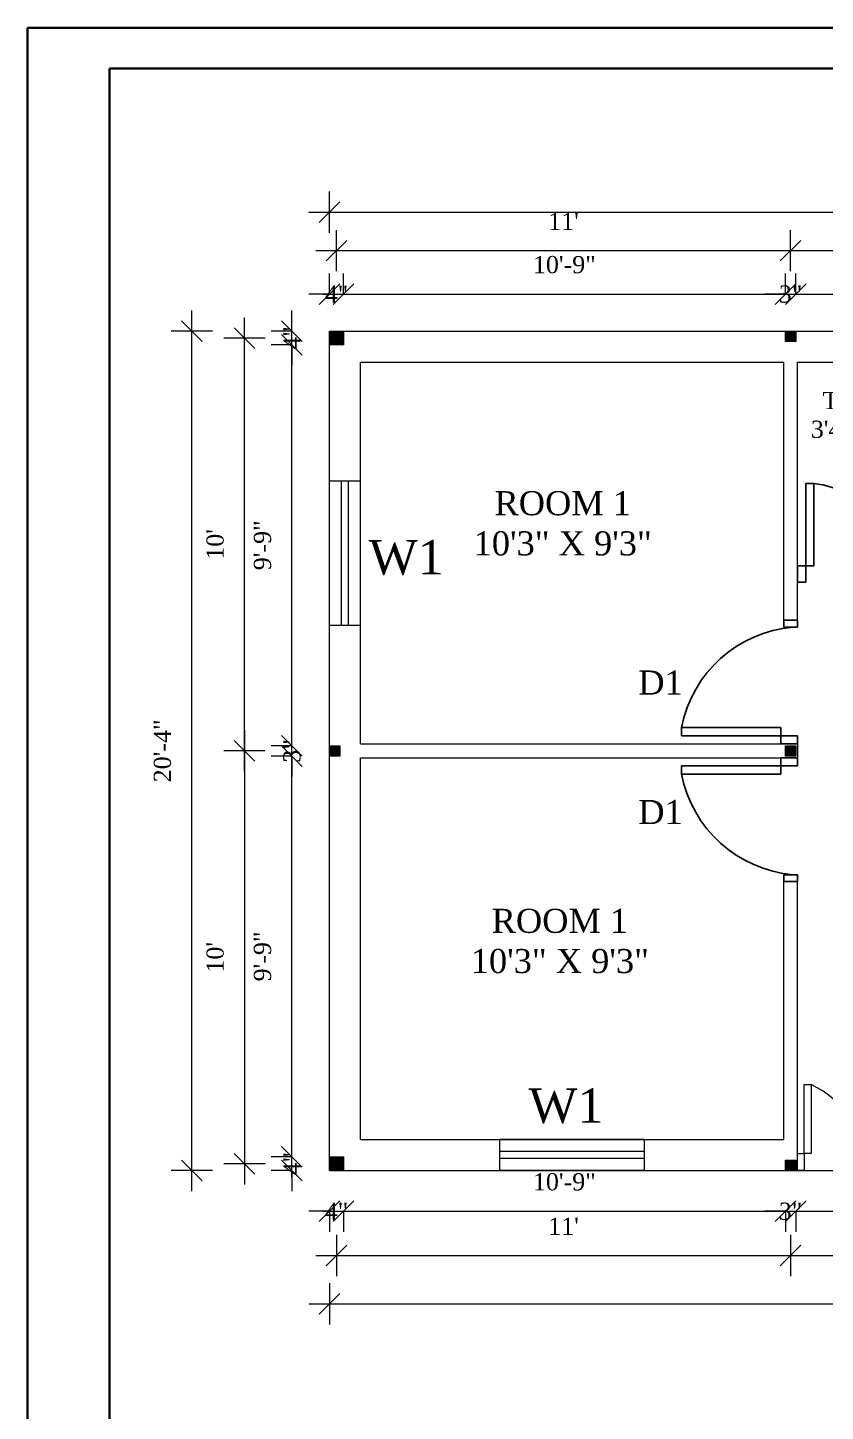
# Model space of a CAD drawing. Header units: inches. Extents: x 45643 to 78083, y -17830 to -3084.
# Drawn here: x 49178.9 to 49410.8, y -6723.5 to -6321.4 of the extents above; entities that cross this region are included whole.
import ezdxf

# ---------------------------------------------------------------- set-up
doc = ezdxf.new("R2010")
doc.units = ezdxf.units.IN
doc.header["$MEASUREMENT"] = 0
doc.layers.add('DIMENSION', color=5, linetype='Continuous')
for name, color, linetype, lineweight in [('door', 3, 'Continuous', 13), ('steps', 253, 'Continuous', 20), ('truss', 1, 'Continuous', 25)]:
    doc.layers.add(name, color=color, linetype=linetype, lineweight=lineweight)
doc.layers.add('Normal Wall', color=7, linetype='Continuous', lineweight=35, true_color=0xffaf89)
doc.styles.get("Standard").update_dxf_attribs({"font": 'times.ttf'})
doc.dimstyles.new('Copy of Standard', dxfattribs={"dimtxt": 5, "dimasz": 6, "dimexe": 6, "dimexo": 12, "dimgap": 6, "dimtad": 1, "dimdec": 0, "dimzin": 0, "dimdsep": 46, "dimlunit": 3, "dimtxsty": 'Standard', "dimblk": 'OBLIQUE', "dimcen": 0.09, "dimdle": 6, "dimclrd": 256, "dimclre": 256, "dimclrt": 256, "dimadec": 0, "dimazin": 0, "dimtfac": 1, "dimtdec": 0, "dimtix": 1, "dimtmove": 2, "dimatfit": 3, "dimfxl": 6, "dimfxlon": 1, "dimtolj": 1, "dimtzin": 0, "dimlwd": 13, "dimlwe": 13, "dimarcsym": 0})
pattern_1 = [(45, (-310064.48476, 22564.66751), (-0.08838834765, 0.08838834765), [])]

# ---------------------------------------------------------------- blocks, each defined once
blk = doc.blocks.new('_Oblique')
at = {"color": 0, "linetype": 'ByBlock', "lineweight": -2}
blk.add_line((-0.5, -0.5), (0.5, 0.5), dxfattribs=at)
blk = doc.blocks.new('*D1196')
at = {"layer": 'Defpoints', "color": 0, "ltscale": 0.3, "transparency": 16777216}
for p in [(49270.71, -6398.82), (49266.71, -6409.57), (49270.71, -6409.57)]:
    blk.add_point(p, dxfattribs=at)
at = {"layer": 'steps', "lineweight": 13, "ltscale": 0.3, "transparency": 16777216}
for p, q in [((49266.71, -6398.82), (49266.71, -6392.82)), ((49270.71, -6398.82), (49270.71, -6392.82)), ((49266.71, -6398.82), (49260.71, -6398.82)), ((49266.71, -6398.82), (49270.71, -6398.82)), ((49270.71, -6398.82), (49276.71, -6398.82))]:
    blk.add_line(p, q, dxfattribs=at)
at = {"layer": 'steps', "lineweight": 13, "ltscale": 0.3, "transparency": 16777216, "xscale": 6, "yscale": 6, "zscale": 6}
blk.add_blockref('_Oblique', (49266.71, -6398.82), dxfattribs=at)
at = {"layer": 'steps', "lineweight": 13, "ltscale": 0.3, "transparency": 16777216, "xscale": 6, "yscale": 6, "zscale": 6, "rotation": 180}
blk.add_blockref('_Oblique', (49270.71, -6398.82), dxfattribs=at)
at = {"layer": 'steps', "ltscale": 0.3, "transparency": 16777216, "insert": (49268.71, -6398.82), "char_height": 5, "attachment_point": 5}
blk.add_mtext('\\A1;4"', dxfattribs=at)
blk = doc.blocks.new('*D1197')
at = {"layer": 'Defpoints', "color": 0, "ltscale": 0.5, "transparency": 16777216}
for p in [(49399.21, -6398.82), (49270.71, -6409.57), (49399.21, -6409.57)]:
    blk.add_point(p, dxfattribs=at)
at = {"layer": 'steps', "lineweight": 13, "ltscale": 0.5, "transparency": 16777216}
for p, q in [((49270.71, -6398.82), (49270.71, -6392.82)), ((49399.21, -6398.82), (49399.21, -6392.82)), ((49264.71, -6398.82), (49405.21, -6398.82))]:
    blk.add_line(p, q, dxfattribs=at)
at = {"layer": 'steps', "lineweight": 13, "ltscale": 0.5, "transparency": 16777216, "xscale": 6, "yscale": 6, "zscale": 6, "rotation": 180}
blk.add_blockref('_Oblique', (49270.71, -6398.82), dxfattribs=at)
at = {"layer": 'steps', "lineweight": 13, "ltscale": 0.5, "transparency": 16777216, "xscale": 6, "yscale": 6, "zscale": 6}
blk.add_blockref('_Oblique', (49399.21, -6398.82), dxfattribs=at)
at = {"layer": 'steps', "ltscale": 0.5, "transparency": 16777216, "insert": (49334.96, -6390.27), "char_height": 5, "attachment_point": 5}
blk.add_mtext('\\A1;10\'-9"', dxfattribs=at)
blk = doc.blocks.new('*D1198')
at = {"layer": 'Defpoints', "color": 0, "ltscale": 0.5, "transparency": 16777216}
for p in [(49402.21, -6398.82), (49399.21, -6409.57), (49402.21, -6409.57)]:
    blk.add_point(p, dxfattribs=at)
at = {"layer": 'steps', "lineweight": 13, "ltscale": 0.5, "transparency": 16777216}
for p, q in [((49399.21, -6398.82), (49399.21, -6392.82)), ((49402.21, -6398.82), (49402.21, -6392.82)), ((49399.21, -6398.82), (49393.21, -6398.82)), ((49399.21, -6398.82), (49402.21, -6398.82)), ((49402.21, -6398.82), (49408.21, -6398.82))]:
    blk.add_line(p, q, dxfattribs=at)
at = {"layer": 'steps', "lineweight": 13, "ltscale": 0.5, "transparency": 16777216, "xscale": 6, "yscale": 6, "zscale": 6}
blk.add_blockref('_Oblique', (49399.21, -6398.82), dxfattribs=at)
at = {"layer": 'steps', "lineweight": 13, "ltscale": 0.5, "transparency": 16777216, "xscale": 6, "yscale": 6, "zscale": 6, "rotation": 180}
blk.add_blockref('_Oblique', (49402.21, -6398.82), dxfattribs=at)
at = {"layer": 'steps', "ltscale": 0.5, "transparency": 16777216, "insert": (49400.71, -6398.82), "char_height": 5, "attachment_point": 5}
blk.add_mtext('\\A1;3"', dxfattribs=at)
blk = doc.blocks.new('*D1199')
at = {"layer": 'Defpoints', "color": 0, "ltscale": 0.5, "transparency": 16777216}
for p in [(49443.21, -6398.82), (49402.21, -6409.57), (49443.21, -6409.57)]:
    blk.add_point(p, dxfattribs=at)
at = {"layer": 'steps', "lineweight": 13, "ltscale": 0.5, "transparency": 16777216}
for p, q in [((49402.21, -6398.82), (49402.21, -6392.82)), ((49443.21, -6398.82), (49443.21, -6392.82)), ((49396.21, -6398.82), (49449.21, -6398.82))]:
    blk.add_line(p, q, dxfattribs=at)
at = {"layer": 'steps', "lineweight": 13, "ltscale": 0.5, "transparency": 16777216, "xscale": 6, "yscale": 6, "zscale": 6, "rotation": 180}
blk.add_blockref('_Oblique', (49402.21, -6398.82), dxfattribs=at)
at = {"layer": 'steps', "lineweight": 13, "ltscale": 0.5, "transparency": 16777216, "xscale": 6, "yscale": 6, "zscale": 6}
blk.add_blockref('_Oblique', (49443.21, -6398.82), dxfattribs=at)
at = {"layer": 'steps', "ltscale": 0.5, "transparency": 16777216, "insert": (49422.71, -6390.27), "char_height": 5, "attachment_point": 5}
blk.add_mtext('\\A1;3\'-5"', dxfattribs=at)
blk = doc.blocks.new('*D1203')
at = {"layer": 'Defpoints', "color": 0, "ltscale": 0.5, "transparency": 16777216}
for p in [(49400.71, -6386.18), (49268.71, -6411.57), (49400.71, -6411.07)]:
    blk.add_point(p, dxfattribs=at)
at = {"layer": 'steps', "lineweight": 13, "ltscale": 0.5, "transparency": 16777216}
for p, q in [((49268.71, -6392.18), (49268.71, -6380.18)), ((49400.71, -6392.18), (49400.71, -6380.18)), ((49262.71, -6386.18), (49406.71, -6386.18))]:
    blk.add_line(p, q, dxfattribs=at)
at = {"layer": 'steps', "lineweight": 13, "ltscale": 0.5, "transparency": 16777216, "xscale": 6, "yscale": 6, "zscale": 6, "rotation": 180}
blk.add_blockref('_Oblique', (49268.71, -6386.18), dxfattribs=at)
at = {"layer": 'steps', "lineweight": 13, "ltscale": 0.5, "transparency": 16777216, "xscale": 6, "yscale": 6, "zscale": 6}
blk.add_blockref('_Oblique', (49400.71, -6386.18), dxfattribs=at)
at = {"layer": 'steps', "ltscale": 0.5, "transparency": 16777216, "insert": (49334.71, -6377.68), "char_height": 5, "attachment_point": 5}
blk.add_mtext("\\A1;11'", dxfattribs=at)
blk = doc.blocks.new('*D1204')
at = {"layer": 'Defpoints', "color": 0, "ltscale": 0.5, "transparency": 16777216}
for p in [(49444.71, -6386.18), (49400.71, -6411.07), (49444.71, -6411.07)]:
    blk.add_point(p, dxfattribs=at)
at = {"layer": 'steps', "lineweight": 13, "ltscale": 0.5, "transparency": 16777216}
for p, q in [((49400.71, -6392.18), (49400.71, -6380.18)), ((49444.71, -6392.18), (49444.71, -6380.18)), ((49394.71, -6386.18), (49450.71, -6386.18))]:
    blk.add_line(p, q, dxfattribs=at)
at = {"layer": 'steps', "lineweight": 13, "ltscale": 0.5, "transparency": 16777216, "xscale": 6, "yscale": 6, "zscale": 6, "rotation": 180}
blk.add_blockref('_Oblique', (49400.71, -6386.18), dxfattribs=at)
at = {"layer": 'steps', "lineweight": 13, "ltscale": 0.5, "transparency": 16777216, "xscale": 6, "yscale": 6, "zscale": 6}
blk.add_blockref('_Oblique', (49444.71, -6386.18), dxfattribs=at)
at = {"layer": 'steps', "ltscale": 0.5, "transparency": 16777216, "insert": (49422.71, -6377.63), "char_height": 5, "attachment_point": 5}
blk.add_mtext('\\A1;3\'-8"', dxfattribs=at)
blk = doc.blocks.new('*D1206')
at = {"layer": 'Defpoints', "color": 0, "ltscale": 0.5, "transparency": 16777216}
for p in [(49578.71, -6374.97), (49266.71, -6409.57), (49578.71, -6409.57)]:
    blk.add_point(p, dxfattribs=at)
at = {"layer": 'steps', "lineweight": 13, "ltscale": 0.5, "transparency": 16777216}
for p, q in [((49266.71, -6380.97), (49266.71, -6368.97)), ((49578.71, -6380.97), (49578.71, -6368.97)), ((49260.71, -6374.97), (49584.71, -6374.97))]:
    blk.add_line(p, q, dxfattribs=at)
at = {"layer": 'steps', "lineweight": 13, "ltscale": 0.5, "transparency": 16777216, "xscale": 6, "yscale": 6, "zscale": 6, "rotation": 180}
blk.add_blockref('_Oblique', (49266.71, -6374.97), dxfattribs=at)
at = {"layer": 'steps', "lineweight": 13, "ltscale": 0.5, "transparency": 16777216, "xscale": 6, "yscale": 6, "zscale": 6}
blk.add_blockref('_Oblique', (49578.71, -6374.97), dxfattribs=at)
at = {"layer": 'steps', "ltscale": 0.5, "transparency": 16777216, "insert": (49422.71, -6366.43), "char_height": 5, "attachment_point": 5}
blk.add_mtext("\\A1;26'", dxfattribs=at)
blk = doc.blocks.new('*D1207')
at = {"layer": 'Defpoints', "color": 0, "ltscale": 0.5, "transparency": 16777216}
for p in [(49266.71, -6653.57), (49270.71, -6653.57), (49270.71, -6665.41)]:
    blk.add_point(p, dxfattribs=at)
at = {"layer": 'steps', "lineweight": 13, "ltscale": 0.5, "transparency": 16777216}
for p, q in [((49266.71, -6665.41), (49260.71, -6665.41)), ((49266.71, -6665.41), (49266.71, -6671.41)), ((49266.71, -6665.41), (49270.71, -6665.41)), ((49270.71, -6665.41), (49270.71, -6671.41)), ((49270.71, -6665.41), (49276.71, -6665.41))]:
    blk.add_line(p, q, dxfattribs=at)
at = {"layer": 'steps', "lineweight": 13, "ltscale": 0.5, "transparency": 16777216, "xscale": 6, "yscale": 6, "zscale": 6}
blk.add_blockref('_Oblique', (49266.71, -6665.41), dxfattribs=at)
at = {"layer": 'steps', "lineweight": 13, "ltscale": 0.5, "transparency": 16777216, "xscale": 6, "yscale": 6, "zscale": 6, "rotation": 180}
blk.add_blockref('_Oblique', (49270.71, -6665.41), dxfattribs=at)
at = {"layer": 'steps', "ltscale": 0.5, "transparency": 16777216, "insert": (49268.71, -6665.41), "char_height": 5, "attachment_point": 5}
blk.add_mtext('\\A1;4"', dxfattribs=at)
blk = doc.blocks.new('*D1208')
at = {"layer": 'Defpoints', "color": 0, "ltscale": 0.5, "transparency": 16777216}
for p in [(49270.71, -6653.57), (49399.21, -6653.57), (49399.21, -6665.41)]:
    blk.add_point(p, dxfattribs=at)
at = {"layer": 'steps', "lineweight": 13, "ltscale": 0.5, "transparency": 16777216}
for p, q in [((49264.71, -6665.41), (49405.21, -6665.41)), ((49270.71, -6665.41), (49270.71, -6671.41)), ((49399.21, -6665.41), (49399.21, -6671.41))]:
    blk.add_line(p, q, dxfattribs=at)
at = {"layer": 'steps', "lineweight": 13, "ltscale": 0.5, "transparency": 16777216, "xscale": 6, "yscale": 6, "zscale": 6, "rotation": 180}
blk.add_blockref('_Oblique', (49270.71, -6665.41), dxfattribs=at)
at = {"layer": 'steps', "lineweight": 13, "ltscale": 0.5, "transparency": 16777216, "xscale": 6, "yscale": 6, "zscale": 6}
blk.add_blockref('_Oblique', (49399.21, -6665.41), dxfattribs=at)
at = {"layer": 'steps', "ltscale": 0.5, "transparency": 16777216, "insert": (49334.96, -6656.86), "char_height": 5, "attachment_point": 5}
blk.add_mtext('\\A1;10\'-9"', dxfattribs=at)
blk = doc.blocks.new('*D1209')
at = {"layer": 'Defpoints', "color": 0, "ltscale": 0.5, "transparency": 16777216}
for p in [(49399.21, -6653.57), (49402.21, -6653.57), (49402.21, -6665.41)]:
    blk.add_point(p, dxfattribs=at)
at = {"layer": 'steps', "lineweight": 13, "ltscale": 0.5, "transparency": 16777216}
for p, q in [((49399.21, -6665.41), (49393.21, -6665.41)), ((49399.21, -6665.41), (49399.21, -6671.41)), ((49399.21, -6665.41), (49402.21, -6665.41)), ((49402.21, -6665.41), (49402.21, -6671.41)), ((49402.21, -6665.41), (49408.21, -6665.41))]:
    blk.add_line(p, q, dxfattribs=at)
at = {"layer": 'steps', "lineweight": 13, "ltscale": 0.5, "transparency": 16777216, "xscale": 6, "yscale": 6, "zscale": 6}
blk.add_blockref('_Oblique', (49399.21, -6665.41), dxfattribs=at)
at = {"layer": 'steps', "lineweight": 13, "ltscale": 0.5, "transparency": 16777216, "xscale": 6, "yscale": 6, "zscale": 6, "rotation": 180}
blk.add_blockref('_Oblique', (49402.21, -6665.41), dxfattribs=at)
at = {"layer": 'steps', "ltscale": 0.5, "transparency": 16777216, "insert": (49400.71, -6665.41), "char_height": 5, "attachment_point": 5}
blk.add_mtext('\\A1;3"', dxfattribs=at)
blk = doc.blocks.new('*D1210')
at = {"layer": 'Defpoints', "color": 0, "ltscale": 0.5, "transparency": 16777216}
for p in [(49402.21, -6653.57), (49443.21, -6653.57), (49443.21, -6665.41)]:
    blk.add_point(p, dxfattribs=at)
at = {"layer": 'steps', "lineweight": 13, "ltscale": 0.5, "transparency": 16777216}
for p, q in [((49396.21, -6665.41), (49449.21, -6665.41)), ((49402.21, -6665.41), (49402.21, -6671.41)), ((49443.21, -6665.41), (49443.21, -6671.41))]:
    blk.add_line(p, q, dxfattribs=at)
at = {"layer": 'steps', "lineweight": 13, "ltscale": 0.5, "transparency": 16777216, "xscale": 6, "yscale": 6, "zscale": 6, "rotation": 180}
blk.add_blockref('_Oblique', (49402.21, -6665.41), dxfattribs=at)
at = {"layer": 'steps', "lineweight": 13, "ltscale": 0.5, "transparency": 16777216, "xscale": 6, "yscale": 6, "zscale": 6}
blk.add_blockref('_Oblique', (49443.21, -6665.41), dxfattribs=at)
at = {"layer": 'steps', "ltscale": 0.5, "transparency": 16777216, "insert": (49422.71, -6656.86), "char_height": 5, "attachment_point": 5}
blk.add_mtext('\\A1;3\'-5"', dxfattribs=at)
blk = doc.blocks.new('*D1219')
at = {"layer": 'Defpoints', "color": 0, "ltscale": 0.5, "transparency": 16777216}
for p in [(49255.77, -6649.57), (49266.71, -6649.57), (49266.71, -6653.57)]:
    blk.add_point(p, dxfattribs=at)
at = {"layer": 'steps', "lineweight": 13, "ltscale": 0.5, "transparency": 16777216}
for p, q in [((49255.77, -6649.57), (49255.77, -6643.57)), ((49255.77, -6649.57), (49249.77, -6649.57)), ((49255.77, -6653.57), (49255.77, -6649.57)), ((49255.77, -6653.57), (49249.77, -6653.57)), ((49255.77, -6653.57), (49255.77, -6659.57))]:
    blk.add_line(p, q, dxfattribs=at)
at = {"layer": 'steps', "lineweight": 13, "ltscale": 0.5, "transparency": 16777216, "xscale": 6, "yscale": 6, "zscale": 6}
for p, rotation in [((49255.77, -6649.57), 270), ((49255.77, -6653.57), 90)]:
    blk.add_blockref('_Oblique', p, dxfattribs=dict(at, rotation=rotation))
at = {"layer": 'steps', "ltscale": 0.5, "transparency": 16777216, "insert": (49255.77, -6651.57), "char_height": 5, "attachment_point": 5, "rotation": 90}
blk.add_mtext('\\A1;4"', dxfattribs=at)
blk = doc.blocks.new('*D1220')
at = {"layer": 'Defpoints', "color": 0, "ltscale": 0.5, "transparency": 16777216}
for p in [(49268.71, -6651.57), (49400.71, -6652.07), (49400.71, -6678.25)]:
    blk.add_point(p, dxfattribs=at)
at = {"layer": 'steps', "lineweight": 13, "ltscale": 0.5, "transparency": 16777216}
for p, q in [((49268.71, -6672.25), (49268.71, -6684.25)), ((49400.71, -6672.25), (49400.71, -6684.25)), ((49262.71, -6678.25), (49406.71, -6678.25))]:
    blk.add_line(p, q, dxfattribs=at)
at = {"layer": 'steps', "lineweight": 13, "ltscale": 0.5, "transparency": 16777216, "xscale": 6, "yscale": 6, "zscale": 6, "rotation": 180}
blk.add_blockref('_Oblique', (49268.71, -6678.25), dxfattribs=at)
at = {"layer": 'steps', "lineweight": 13, "ltscale": 0.5, "transparency": 16777216, "xscale": 6, "yscale": 6, "zscale": 6}
blk.add_blockref('_Oblique', (49400.71, -6678.25), dxfattribs=at)
at = {"layer": 'steps', "ltscale": 0.5, "transparency": 16777216, "insert": (49334.71, -6669.75), "char_height": 5, "attachment_point": 5}
blk.add_mtext("\\A1;11'", dxfattribs=at)
blk = doc.blocks.new('*D1221')
at = {"layer": 'Defpoints', "color": 0, "ltscale": 0.5, "transparency": 16777216}
for p in [(49266.71, -6653.57), (49578.71, -6653.57), (49578.71, -6692.33)]:
    blk.add_point(p, dxfattribs=at)
at = {"layer": 'steps', "lineweight": 13, "ltscale": 0.5, "transparency": 16777216}
for p, q in [((49266.71, -6686.33), (49266.71, -6698.33)), ((49578.71, -6686.33), (49578.71, -6698.33)), ((49260.71, -6692.33), (49584.71, -6692.33))]:
    blk.add_line(p, q, dxfattribs=at)
at = {"layer": 'steps', "lineweight": 13, "ltscale": 0.5, "transparency": 16777216, "xscale": 6, "yscale": 6, "zscale": 6, "rotation": 180}
blk.add_blockref('_Oblique', (49266.71, -6692.33), dxfattribs=at)
at = {"layer": 'steps', "lineweight": 13, "ltscale": 0.5, "transparency": 16777216, "xscale": 6, "yscale": 6, "zscale": 6}
blk.add_blockref('_Oblique', (49578.71, -6692.33), dxfattribs=at)
at = {"layer": 'steps', "ltscale": 0.5, "transparency": 16777216, "insert": (49422.71, -6683.79), "char_height": 5, "attachment_point": 5}
blk.add_mtext("\\A1;26'", dxfattribs=at)
blk = doc.blocks.new('*D1222')
at = {"layer": 'Defpoints', "color": 0, "ltscale": 0.5, "transparency": 16777216}
for p in [(49268.21, -6531.57), (49241.99, -6651.57), (49268.71, -6651.57)]:
    blk.add_point(p, dxfattribs=at)
at = {"layer": 'steps', "lineweight": 13, "ltscale": 0.5, "transparency": 16777216}
for p, q in [((49241.99, -6525.57), (49241.99, -6657.57)), ((49247.99, -6531.57), (49235.99, -6531.57)), ((49247.99, -6651.57), (49235.99, -6651.57))]:
    blk.add_line(p, q, dxfattribs=at)
at = {"layer": 'steps', "lineweight": 13, "ltscale": 0.5, "transparency": 16777216, "xscale": 6, "yscale": 6, "zscale": 6}
for p, rotation in [((49241.99, -6531.57), 90), ((49241.99, -6651.57), 270)]:
    blk.add_blockref('_Oblique', p, dxfattribs=dict(at, rotation=rotation))
at = {"layer": 'steps', "ltscale": 0.5, "transparency": 16777216, "insert": (49233.45, -6591.57), "char_height": 5, "attachment_point": 5, "rotation": 90}
blk.add_mtext("\\A1;10'", dxfattribs=at)
blk = doc.blocks.new('*D1223')
at = {"layer": 'Defpoints', "color": 0, "ltscale": 0.5, "transparency": 16777216}
for p in [(49226.67, -6409.57), (49266.71, -6409.57), (49266.71, -6653.57)]:
    blk.add_point(p, dxfattribs=at)
at = {"layer": 'steps', "lineweight": 13, "ltscale": 0.5, "transparency": 16777216}
for p, q in [((49226.67, -6659.57), (49226.67, -6403.57)), ((49232.67, -6409.57), (49220.67, -6409.57)), ((49232.67, -6653.57), (49220.67, -6653.57))]:
    blk.add_line(p, q, dxfattribs=at)
at = {"layer": 'steps', "lineweight": 13, "ltscale": 0.5, "transparency": 16777216, "xscale": 6, "yscale": 6, "zscale": 6}
for p, rotation in [((49226.67, -6409.57), 90), ((49226.67, -6653.57), 270)]:
    blk.add_blockref('_Oblique', p, dxfattribs=dict(at, rotation=rotation))
at = {"layer": 'steps', "ltscale": 0.5, "transparency": 16777216, "insert": (49218.13, -6531.57), "char_height": 5, "attachment_point": 5, "rotation": 90}
blk.add_mtext('\\A1;20\'-4"', dxfattribs=at)
blk = doc.blocks.new('*D1226')
at = {"layer": 'Defpoints', "color": 0, "ltscale": 0.5, "transparency": 16777216}
for p in [(49400.71, -6652.07), (49444.71, -6652.07), (49444.71, -6678.25)]:
    blk.add_point(p, dxfattribs=at)
at = {"layer": 'steps', "lineweight": 13, "ltscale": 0.5, "transparency": 16777216}
for p, q in [((49400.71, -6672.25), (49400.71, -6684.25)), ((49444.71, -6672.25), (49444.71, -6684.25)), ((49394.71, -6678.25), (49450.71, -6678.25))]:
    blk.add_line(p, q, dxfattribs=at)
at = {"layer": 'steps', "lineweight": 13, "ltscale": 0.5, "transparency": 16777216, "xscale": 6, "yscale": 6, "zscale": 6, "rotation": 180}
blk.add_blockref('_Oblique', (49400.71, -6678.25), dxfattribs=at)
at = {"layer": 'steps', "lineweight": 13, "ltscale": 0.5, "transparency": 16777216, "xscale": 6, "yscale": 6, "zscale": 6}
blk.add_blockref('_Oblique', (49444.71, -6678.25), dxfattribs=at)
at = {"layer": 'steps', "ltscale": 0.5, "transparency": 16777216, "insert": (49422.71, -6669.7), "char_height": 5, "attachment_point": 5}
blk.add_mtext('\\A1;3\'-8"', dxfattribs=at)
blk = doc.blocks.new('*D1228')
at = {"layer": 'Defpoints', "color": 0, "ltscale": 0.5, "transparency": 16777216}
for p in [(49255.77, -6533.07), (49266.71, -6533.07), (49266.71, -6649.57)]:
    blk.add_point(p, dxfattribs=at)
at = {"layer": 'steps', "lineweight": 13, "ltscale": 0.5, "transparency": 16777216}
for p, q in [((49255.77, -6655.57), (49255.77, -6527.07)), ((49255.77, -6533.07), (49249.77, -6533.07)), ((49255.77, -6649.57), (49249.77, -6649.57))]:
    blk.add_line(p, q, dxfattribs=at)
at = {"layer": 'steps', "lineweight": 13, "ltscale": 0.5, "transparency": 16777216, "xscale": 6, "yscale": 6, "zscale": 6}
for p, rotation in [((49255.77, -6533.07), 90), ((49255.77, -6649.57), 270)]:
    blk.add_blockref('_Oblique', p, dxfattribs=dict(at, rotation=rotation))
at = {"layer": 'steps', "ltscale": 0.5, "transparency": 16777216, "insert": (49247.22, -6591.32), "char_height": 5, "attachment_point": 5, "rotation": 90}
blk.add_mtext('\\A1;9\'-9"', dxfattribs=at)
blk = doc.blocks.new('*D1229')
at = {"layer": 'Defpoints', "color": 0, "ltscale": 0.5, "transparency": 16777216}
for p in [(49255.77, -6530.07), (49266.71, -6530.07), (49266.71, -6533.07)]:
    blk.add_point(p, dxfattribs=at)
at = {"layer": 'steps', "lineweight": 13, "ltscale": 0.5, "transparency": 16777216}
for p, q in [((49255.77, -6530.07), (49255.77, -6524.07)), ((49255.77, -6530.07), (49249.77, -6530.07)), ((49255.77, -6533.07), (49255.77, -6530.07)), ((49255.77, -6533.07), (49249.77, -6533.07)), ((49255.77, -6533.07), (49255.77, -6539.07))]:
    blk.add_line(p, q, dxfattribs=at)
at = {"layer": 'steps', "lineweight": 13, "ltscale": 0.5, "transparency": 16777216, "xscale": 6, "yscale": 6, "zscale": 6}
for p, rotation in [((49255.77, -6530.07), 270), ((49255.77, -6533.07), 90)]:
    blk.add_blockref('_Oblique', p, dxfattribs=dict(at, rotation=rotation))
at = {"layer": 'steps', "ltscale": 0.5, "transparency": 16777216, "insert": (49255.77, -6531.57), "char_height": 5, "attachment_point": 5, "rotation": 90}
blk.add_mtext('\\A1;3"', dxfattribs=at)
blk = doc.blocks.new('*D1230')
at = {"layer": 'Defpoints', "color": 0, "ltscale": 0.5, "transparency": 16777216}
for p in [(49255.77, -6413.57), (49266.71, -6413.57), (49266.71, -6530.07)]:
    blk.add_point(p, dxfattribs=at)
at = {"layer": 'steps', "lineweight": 13, "ltscale": 0.5, "transparency": 16777216}
for p, q in [((49255.77, -6536.07), (49255.77, -6407.57)), ((49255.77, -6413.57), (49249.77, -6413.57)), ((49255.77, -6530.07), (49249.77, -6530.07))]:
    blk.add_line(p, q, dxfattribs=at)
at = {"layer": 'steps', "lineweight": 13, "ltscale": 0.5, "transparency": 16777216, "xscale": 6, "yscale": 6, "zscale": 6}
for p, rotation in [((49255.77, -6413.57), 90), ((49255.77, -6530.07), 270)]:
    blk.add_blockref('_Oblique', p, dxfattribs=dict(at, rotation=rotation))
at = {"layer": 'steps', "ltscale": 0.5, "transparency": 16777216, "insert": (49247.22, -6471.82), "char_height": 5, "attachment_point": 5, "rotation": 90}
blk.add_mtext('\\A1;9\'-9"', dxfattribs=at)
blk = doc.blocks.new('*D1231')
at = {"layer": 'Defpoints', "color": 0, "ltscale": 0.5, "transparency": 16777216}
for p in [(49255.77, -6409.57), (49266.71, -6409.57), (49266.71, -6413.57)]:
    blk.add_point(p, dxfattribs=at)
at = {"layer": 'steps', "lineweight": 13, "ltscale": 0.5, "transparency": 16777216}
for p, q in [((49255.77, -6409.57), (49255.77, -6403.57)), ((49255.77, -6409.57), (49249.77, -6409.57)), ((49255.77, -6413.57), (49255.77, -6409.57)), ((49255.77, -6413.57), (49249.77, -6413.57)), ((49255.77, -6413.57), (49255.77, -6419.57))]:
    blk.add_line(p, q, dxfattribs=at)
at = {"layer": 'steps', "lineweight": 13, "ltscale": 0.5, "transparency": 16777216, "xscale": 6, "yscale": 6, "zscale": 6}
for p, rotation in [((49255.77, -6409.57), 270), ((49255.77, -6413.57), 90)]:
    blk.add_blockref('_Oblique', p, dxfattribs=dict(at, rotation=rotation))
at = {"layer": 'steps', "ltscale": 0.5, "transparency": 16777216, "insert": (49255.77, -6411.57), "char_height": 5, "attachment_point": 5, "rotation": 90}
blk.add_mtext('\\A1;4"', dxfattribs=at)
blk = doc.blocks.new('*D1232')
at = {"layer": 'Defpoints', "color": 0, "ltscale": 0.5, "transparency": 16777216}
for p in [(49241.99, -6411.57), (49268.71, -6411.57), (49268.21, -6531.57)]:
    blk.add_point(p, dxfattribs=at)
at = {"layer": 'steps', "lineweight": 13, "ltscale": 0.5, "transparency": 16777216}
for p, q in [((49241.99, -6537.57), (49241.99, -6405.57)), ((49247.99, -6411.57), (49235.99, -6411.57)), ((49247.99, -6531.57), (49235.99, -6531.57))]:
    blk.add_line(p, q, dxfattribs=at)
at = {"layer": 'steps', "lineweight": 13, "ltscale": 0.5, "transparency": 16777216, "xscale": 6, "yscale": 6, "zscale": 6}
for p, rotation in [((49241.99, -6411.57), 90), ((49241.99, -6531.57), 270)]:
    blk.add_blockref('_Oblique', p, dxfattribs=dict(at, rotation=rotation))
at = {"layer": 'steps', "ltscale": 0.5, "transparency": 16777216, "insert": (49233.45, -6471.57), "char_height": 5, "attachment_point": 5, "rotation": 90}
blk.add_mtext("\\A1;10'", dxfattribs=at)

msp = doc.modelspace()

# ---------------------------------------------------------------- hatches: boundary and pattern name
at = {"layer": 'door', "ltscale": 0.5}
h = msp.add_hatch(dxfattribs=at)
h.set_pattern_fill('ANSI31', color=256)
h.set_pattern_definition(pattern_1)
h.paths.add_polyline_path([(49266.71, -6413.57), (49270.71, -6413.57), (49270.71, -6409.57), (49266.71, -6409.57)])
h = msp.add_hatch(dxfattribs=at)
h.set_pattern_fill('ANSI31', color=256)
h.set_pattern_definition(pattern_1)
h.paths.add_polyline_path([(49399.21, -6412.57), (49402.21, -6412.57), (49402.21, -6409.57), (49399.21, -6409.57)])
h = msp.add_hatch(dxfattribs=at)
h.set_pattern_fill('ANSI31', color=256)
h.set_pattern_definition(pattern_1)
h.paths.add_polyline_path([(49266.71, -6533.07), (49269.71, -6533.07), (49269.71, -6530.07), (49266.71, -6530.07)])
h = msp.add_hatch(dxfattribs=at)
h.set_pattern_fill('ANSI31', color=256)
h.set_pattern_definition(pattern_1)
h.paths.add_polyline_path([(49399.21, -6533.07), (49402.21, -6533.07), (49402.21, -6530.07), (49399.21, -6530.07)])
h = msp.add_hatch(dxfattribs=at)
h.set_pattern_fill('ANSI31', color=256)
h.set_pattern_definition(pattern_1)
h.paths.add_polyline_path([(49270.71, -6649.57), (49266.71, -6649.57), (49266.71, -6653.57), (49270.71, -6653.57)])
h = msp.add_hatch(dxfattribs=at)
h.set_pattern_fill('ANSI31', color=256)
h.set_pattern_definition(pattern_1)
h.paths.add_polyline_path([(49399.21, -6650.57), (49399.21, -6653.57), (49402.21, -6653.57), (49402.21, -6650.57)])

# ---------------------------------------------------------------- linework, layer by layer
at = {"color": 7, "linetype": 'ByBlock', "lineweight": 5}
for p, q in [((49266.71, -6495.07), (49266.71, -6453.07)), ((49275.71, -6495.07), (49275.71, -6453.07)), ((49358.21, -6644.57), (49316.21, -6644.57)), ((49358.21, -6653.57), (49316.21, -6653.57))]:
    msp.add_line(p, q, dxfattribs=at)
at = {"layer": 'DIMENSION', "ltscale": 7}
for p, q in [((49405.11, -6477.77), (49405.11, -6453.9)), ((49405.11, -6453.9), (49407.51, -6453.9)), ((49407.51, -6477.77), (49407.51, -6453.9)), ((49402.71, -6477.77), (49405.11, -6477.77)), ((49402.71, -6482.57), (49402.71, -6477.77)), ((49405.11, -6477.77), (49405.11, -6482.57)), ((49405.11, -6477.77), (49407.51, -6477.77)), ((49405.11, -6482.57), (49402.71, -6482.57)), ((49398.71, -6495.57), (49398.71, -6493.57)), ((49402.71, -6495.57), (49402.71, -6493.57)), ((49402.71, -6495.57), (49398.71, -6495.57)), ((49397.91, -6524.77), (49369.03, -6524.77)), ((49369.03, -6527.17), (49369.03, -6524.77)), ((49397.91, -6527.17), (49369.03, -6527.17)), ((49397.91, -6527.17), (49397.91, -6524.77)), ((49397.91, -6529.57), (49397.91, -6527.17)), ((49397.91, -6527.17), (49402.71, -6527.17)), ((49402.71, -6527.17), (49402.71, -6529.57)), ((49402.71, -6529.57), (49397.91, -6529.57)), ((49397.91, -6533.57), (49397.91, -6535.97)), ((49402.71, -6533.57), (49397.91, -6533.57)), ((49402.71, -6535.97), (49402.71, -6533.57)), ((49397.91, -6535.97), (49369.03, -6535.97)), ((49369.03, -6535.97), (49369.03, -6538.37)), ((49397.91, -6538.37), (49369.03, -6538.37)), ((49397.91, -6535.97), (49402.71, -6535.97)), ((49397.91, -6535.97), (49397.91, -6538.37)), ((49402.71, -6567.57), (49398.71, -6567.57)), ((49398.71, -6567.57), (49398.71, -6569.57)), ((49402.71, -6567.57), (49402.71, -6569.57))]:
    msp.add_line(p, q, dxfattribs=at)
for centre, radius, start, end in [((49405.04, -6479.5), 25.72, 356.0106, 84.5071), ((49404.6, -6531.66), 36.23, 95.0246, 169.0343), ((49404.6, -6531.48), 36.23, 190.9657, 264.9754)]:
    msp.add_arc(centre, radius, start, end, dxfattribs=at)
at = {"layer": 'door', "ltscale": 0.5}
for p, q in [((49266.71, -6653.57), (49266.71, -6409.57)), ((49266.71, -6409.57), (49578.71, -6409.57)), ((49275.71, -6529.57), (49275.71, -6418.57)), ((49275.71, -6418.57), (49398.71, -6418.57)), ((49398.71, -6493.57), (49398.71, -6418.57)), ((49402.71, -6418.57), (49442.71, -6418.57)), ((49402.71, -6478.57), (49402.71, -6418.57)), ((49402.71, -6493.57), (49402.71, -6482.57)), ((49275.71, -6529.57), (49398.71, -6529.57)), ((49402.71, -6529.57), (49402.71, -6533.57)), ((49275.71, -6644.57), (49275.71, -6533.57)), ((49275.71, -6533.57), (49398.71, -6533.57)), ((49398.71, -6644.57), (49398.71, -6569.57)), ((49402.71, -6644.57), (49402.71, -6569.57)), ((49275.71, -6644.57), (49398.71, -6644.57)), ((49402.71, -6653.57), (49402.71, -6644.57)), ((49266.71, -6653.57), (49578.71, -6653.57))]:
    msp.add_line(p, q, dxfattribs=at)
for points in [[(49266.71, -6409.57), (49270.71, -6409.57), (49270.71, -6413.57), (49266.71, -6413.57)], [(49399.21, -6409.57), (49402.21, -6409.57), (49402.21, -6412.57), (49399.21, -6412.57)], [(49266.71, -6530.07), (49269.71, -6530.07), (49269.71, -6533.07), (49266.71, -6533.07)], [(49399.21, -6530.07), (49402.21, -6530.07), (49402.21, -6533.07), (49399.21, -6533.07)], [(49266.71, -6649.57), (49270.71, -6649.57), (49270.71, -6653.57), (49266.71, -6653.57)], [(49399.21, -6650.57), (49402.21, -6650.57), (49402.21, -6653.57), (49399.21, -6653.57)]]:
    msp.add_lwpolyline(points, close=True, dxfattribs=at)
at = {"layer": 'Normal Wall'}
for points in [[(49178.94, -6321.37), (50236.95, -6321.37), (50236.95, -7071.89), (49178.94, -7071.89)], [(49178.94, -6321.37), (50236.95, -6321.37), (50236.95, -7071.89), (49178.94, -7071.89)], [(50225.04, -6333.27), (49202.76, -6333.27), (49202.76, -7059.99), (50225.04, -7059.99)], [(50225.04, -6333.27), (49202.76, -6333.27), (49202.76, -7059.99), (50225.04, -7059.99)]]:
    msp.add_lwpolyline(points, close=True, dxfattribs=at)
at = {"layer": 'steps', "color": 7, "lineweight": 5, "ltscale": 0.3}
for p, q in [((49266.71, -6453.07), (49275.71, -6453.07)), ((49270.21, -6495.07), (49270.21, -6453.07)), ((49272.21, -6495.07), (49272.21, -6453.07)), ((49266.71, -6495.07), (49275.71, -6495.07)), ((49316.21, -6653.57), (49316.21, -6644.57)), ((49358.21, -6653.57), (49358.21, -6644.57)), ((49358.21, -6648.07), (49316.21, -6648.07)), ((49358.21, -6650.07), (49316.21, -6650.07))]:
    msp.add_line(p, q, dxfattribs=at)
at = {"layer": 'steps', "color": 7, "ltscale": 0.3}
for p, q in [((49402.71, -6653.57), (49402.71, -6644.57)), ((49400.71, -6653.57), (49400.71, -6653.57))]:
    msp.add_line(p, q, dxfattribs=at)
for points in [[(49404.71, -6648.57), (49404.71, -6628.57), (49406.71, -6628.57), (49406.71, -6648.57)], [(49402.71, -6648.57), (49404.71, -6648.57), (49404.71, -6653.57), (49402.71, -6653.57)]]:
    msp.add_lwpolyline(points, close=True, dxfattribs=at)
at = {"layer": 'steps', "color": 7, "ltscale": 0.3, "true_color": 0xffffff}
msp.add_arc((49395, -6653.68), 27.7, 0.227, 65.0115, dxfattribs=at)
at = {"layer": 'truss', "ltscale": 7}
for p, q in [((49402.71, -6482.57), (49402.71, -6478.57)), ((49405.11, -6482.57), (49402.71, -6482.57)), ((49402.71, -6493.57), (49398.71, -6493.57)), ((49402.71, -6527.17), (49402.71, -6529.57)), ((49402.71, -6529.57), (49398.71, -6529.57)), ((49402.71, -6533.57), (49398.71, -6533.57)), ((49402.71, -6535.97), (49402.71, -6533.57)), ((49402.71, -6569.57), (49398.71, -6569.57))]:
    msp.add_line(p, q, dxfattribs=at)

# ---------------------------------------------------------------- texts
at = {"color": 7, "linetype": 'ByBlock', "lineweight": 5, "char_height": 10, "width": 44.1664, "attachment_point": 1}
for insert in [(49278.1, -6470.28), (49324.53, -6629.67)]:
    msp.add_mtext('W1', dxfattribs=dict(at, insert=insert))
at = {"layer": 'steps', "color": 7, "ltscale": 0.3, "width": 55.268, "attachment_point": 2}
for s, insert, char_height in [('{\\fTimes New Roman|b0|i0|c0|p18;TOILET\\P3\'4" X 5\'0"}', (49423.2, -6427.25), 5), ('{\\fTimes New Roman|b0|i0|c0|p18;ROOM 1\\P10\'3" X 9\'3"}', (49334.48, -6456.08), 7), ('{\\fTimes New Roman|b0|i0|c0|p18;ROOM 1\\P10\'3" X 9\'3"}', (49333.65, -6577.48), 7)]:
    msp.add_mtext(s, dxfattribs=dict(at, insert=insert, char_height=char_height))
at = {"layer": 'steps', "color": 7, "ltscale": 0.3, "char_height": 7, "attachment_point": 2}
for insert in [(49362.9, -6508.21), (49362.9, -6545.85)]:
    msp.add_mtext_dynamic_manual_height_columns('{\\W1;D1}', width=18.6213, gutter_width=40, heights=[0], dxfattribs=dict(at, insert=insert))

# ---------------------------------------------------------------- dimensions: what is measured, and where the dimension line sits
at = {"layer": 'steps', "ltscale": 0.5}
for base, p1, p2, picture, middle in [((49578.71, -6374.97), (49266.71, -6409.57), (49578.71, -6409.57), '*D1206', (49422.71, -6366.43)), ((49400.71, -6386.18), (49268.71, -6411.57), (49400.71, -6411.07), '*D1203', (49334.71, -6377.68)), ((49444.71, -6386.18), (49400.71, -6411.07), (49444.71, -6411.07), '*D1204', (49422.71, -6377.63)), ((49399.20564961, -6398.81704294), (49270.70564961, -6409.57154524), (49399.20564961, -6409.57154524), '*D1197', (49334.95564961, -6390.2665743)), ((49443.21, -6398.82), (49402.21, -6409.57), (49443.21, -6409.57), '*D1199', (49422.71, -6390.27)), ((49400.71, -6678.25), (49268.71, -6651.57), (49400.71, -6652.07), '*D1220', (49334.71, -6669.75)), ((49578.71, -6692.33), (49266.71, -6653.57), (49578.71, -6653.57), '*D1221', (49422.71, -6683.79)), ((49399.20564961, -6665.40664494), (49270.70564961, -6653.57154524), (49399.20564961, -6653.57154524), '*D1208', (49334.95564961, -6656.85617631)), ((49444.71, -6678.25), (49400.71, -6652.07), (49444.71, -6652.07), '*D1226', (49422.71, -6669.7)), ((49443.21, -6665.41), (49402.21, -6653.57), (49443.21, -6653.57), '*D1210', (49422.71, -6656.86))]:
    dim = msp.add_linear_dim(base=base, p1=p1, p2=p2, dimstyle='Copy of Standard', dxfattribs=at)
    dim.commit()
    dim.dimension.update_dxf_attribs({"geometry": picture, "text_midpoint": middle})
at = {"layer": 'steps', "color": 7, "ltscale": 0.3, "true_color": 0xffffff}
dim = msp.add_linear_dim(base=(49270.71, -6398.82), p1=(49266.71, -6409.57), p2=(49270.71, -6409.57), dimstyle='Copy of Standard', dxfattribs=at)
dim.commit()
dim.dimension.update_dxf_attribs({"geometry": '*D1196', "text_midpoint": (49268.71, -6398.82), "dimtype": 160})
at = {"layer": 'steps', "ltscale": 0.5}
for base, p1, p2, picture, middle in [((49402.21, -6398.82), (49399.21, -6409.57), (49402.21, -6409.57), '*D1198', (49400.71, -6398.82)), ((49270.71, -6665.41), (49266.71, -6653.57), (49270.71, -6653.57), '*D1207', (49268.71, -6665.41)), ((49402.21, -6665.41), (49399.21, -6653.57), (49402.21, -6653.57), '*D1209', (49400.71, -6665.41))]:
    dim = msp.add_linear_dim(base=base, p1=p1, p2=p2, dimstyle='Copy of Standard', dxfattribs=at)
    dim.commit()
    dim.dimension.update_dxf_attribs({"geometry": picture, "text_midpoint": middle, "dimtype": 160})
for base, p1, p2, picture, middle in [((49226.67, -6409.57), (49266.71, -6653.57), (49266.71, -6409.57), '*D1223', (49218.13, -6531.57)), ((49241.99, -6411.57), (49268.21, -6531.57), (49268.71, -6411.57), '*D1232', (49233.45, -6471.57)), ((49255.77104122, -6413.57154524), (49266.70564961, -6530.07154524), (49266.70564961, -6413.57154524), '*D1230', (49247.22057258, -6471.82154524)), ((49241.99, -6651.57), (49268.21, -6531.57), (49268.71, -6651.57), '*D1222', (49233.45, -6591.57)), ((49255.77104122, -6533.07154524), (49266.70564961, -6649.57154524), (49266.70564961, -6533.07154524), '*D1228', (49247.22057258, -6591.32154524))]:
    dim = msp.add_linear_dim(base=base, p1=p1, p2=p2, angle=90, dimstyle='Copy of Standard', dxfattribs=at)
    dim.commit()
    dim.dimension.update_dxf_attribs({"geometry": picture, "text_midpoint": middle})
for base, p1, p2, picture, middle in [((49255.77, -6409.57), (49266.71, -6413.57), (49266.71, -6409.57), '*D1231', (49255.77, -6411.57)), ((49255.77, -6530.07), (49266.71, -6533.07), (49266.71, -6530.07), '*D1229', (49255.77, -6531.57)), ((49255.77, -6649.57), (49266.71, -6653.57), (49266.71, -6649.57), '*D1219', (49255.77, -6651.57))]:
    dim = msp.add_linear_dim(base=base, p1=p1, p2=p2, angle=90, dimstyle='Copy of Standard', dxfattribs=at)
    dim.commit()
    dim.dimension.update_dxf_attribs({"geometry": picture, "text_midpoint": middle, "dimtype": 160})

doc.saveas('drawing.dxf')
